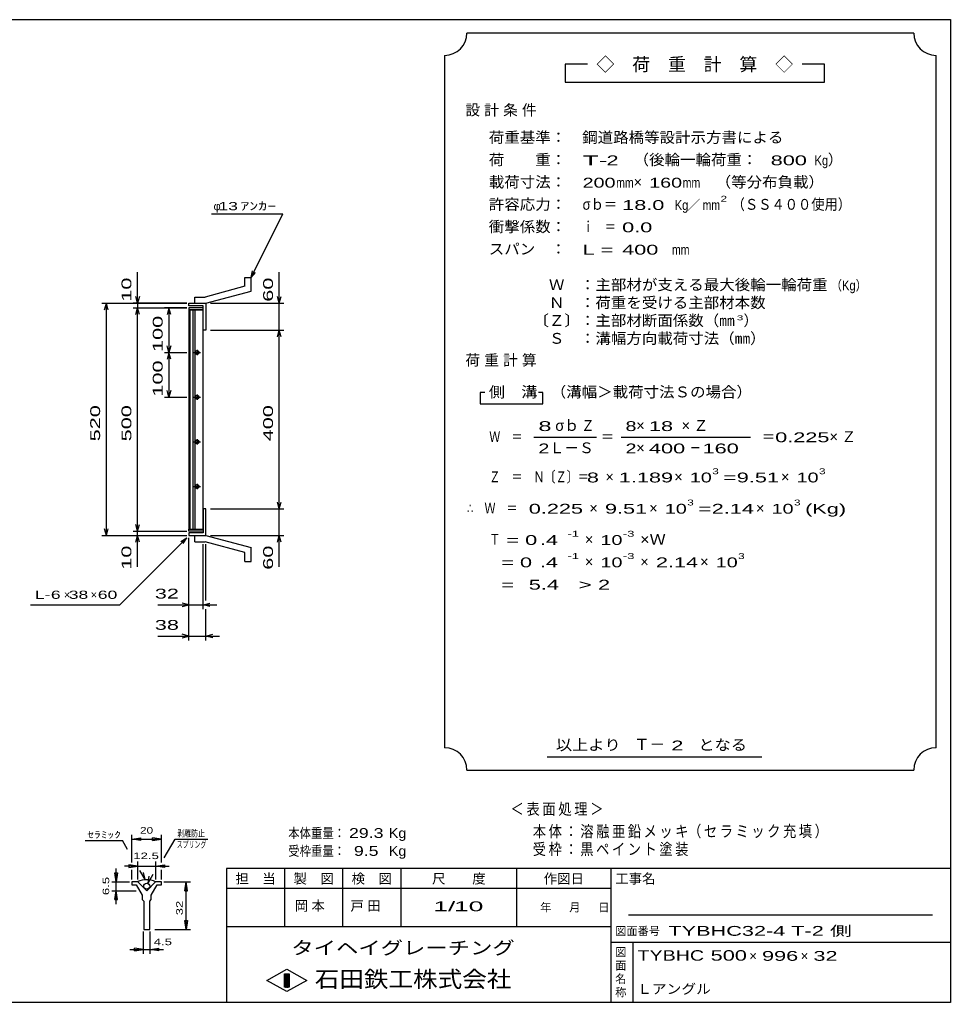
# Model space of a CAD drawing. Units: millimetres, scale not verified. Extents: x -1820 to 1731, y -1282 to 1054.
# Drawn here: x -352 to 1731, y -1146 to 1054 of the extents above; entities that cross this region are included whole.
import ezdxf
from ezdxf.enums import TextEntityAlignment as Align

# ---------------------------------------------------------------- set-up
doc = ezdxf.new("R2010")
doc.units = ezdxf.units.MM
doc.header["$LTSCALE"] = 10
for name, color, linetype, lineweight in [('0_2', 150, 'Continuous', 25), ('16', 3, 'Continuous', 25), ('19', 6, 'Continuous', 25), ('22', 2, 'Continuous', 25), ('32', 4, 'Continuous', 25)]:
    doc.layers.add(name, color=color, linetype=linetype, lineweight=lineweight)
doc.styles.add('ベクトル', font='')
doc.styles.get('ベクトル').set_extended_font_data('ベクトル')

msp = doc.modelspace()

# ---------------------------------------------------------------- linework, layer by layer
at = {"layer": '0_2'}
for p, q in [((-1729, 1053.5), (1731, 1053.5)), ((1731, 1053.5), (1731, -1146.5)), ((1731, -846.5), (111, -846.5)), ((111, -846.5), (111, -1146.5)), ((241, -846.5), (241, -976.5)), ((371, -976.5), (371, -846.5)), ((501, -846.5), (501, -976.5)), ((761, -976.5), (761, -846.5)), ((971, -846.5), (971, -1146.5)), ((971, -891.5), (111, -891.5)), ((1691, -951.5), (1011, -951.5)), ((111, -976.5), (971, -976.5)), ((971, -1011.5), (1731, -1011.5)), ((1021, -1146.5), (1021, -1011.5)), ((201, -1097.5), (246, -1072.5)), ((246, -1072.5), (291, -1097.5)), ((246, -1122.5), (201, -1097.5)), ((241, -1082.5), (251, -1082.5)), ((241, -1112.5), (241, -1082.5)), ((241, -1082.5), (243, -1082.5)), ((243, -1082.5), (243, -1112.5)), ((245, -1112.5), (245, -1082.5)), ((245, -1082.5), (247, -1082.5)), ((291, -1097.5), (246, -1122.5)), ((247, -1082.5), (247, -1112.5)), ((249, -1112.5), (249, -1082.5)), ((249, -1082.5), (251, -1082.5)), ((251, -1082.5), (251, -1112.5)), ((251, -1082.5), (251, -1112.5)), ((251, -1112.5), (241, -1112.5)), ((243, -1112.5), (245, -1112.5)), ((247, -1112.5), (249, -1112.5)), ((1731, -1146.5), (-1729, -1146.5))]:
    msp.add_line(p, q, dxfattribs=at)
at = {"layer": '16'}
for p, q in [((59, 408.5), (27, 408.5)), ((27, 408.5), (27, 404)), ((27, 404), (59, 404)), ((27, 404), (27, -87)), ((59, 404), (27, 404)), ((29, 404), (29, -87)), ((36, -87), (36, 404)), ((40, 404), (40, -87)), ((59, 404), (59, 408.5)), ((59, -87), (59, 404)), ((37, 308.5), (53, 308.5)), ((47, 311.5), (43, 311.5)), ((45, 314.5), (45, 302.5)), ((43, 305.5), (47, 305.5)), ((37, 208.5), (53, 208.5)), ((47, 211.5), (43, 211.5)), ((43, 205.5), (47, 205.5)), ((45, 214.5), (45, 202.5)), ((47, 111.5), (43, 111.5)), ((45, 114.5), (45, 102.5)), ((37, 108.5), (53, 108.5)), ((43, 105.5), (47, 105.5)), ((37, 8.5), (53, 8.5)), ((47, 11.5), (43, 11.5)), ((43, 5.5), (47, 5.5)), ((45, 14.5), (45, 2.5)), ((27, -87), (59, -87)), ((27, -91.5), (27, -87)), ((27, -87), (59, -87)), ((59, -87), (59, -91.5)), ((59, -91.5), (27, -91.5))]:
    msp.add_line(p, q, dxfattribs=at)
for centre, radius, start, end in [((43, 308.5), 3, 90, 270), ((45, 308.5), 4, 46.6, 133.4), ((47, 308.5), 3, 270, 90), ((45, 308.5), 4, 226.6, 313.4), ((43, 208.5), 3, 90, 270), ((45, 208.5), 4, 46.6, 133.4), ((45, 208.5), 4, 226.6, 313.4), ((47, 208.5), 3, 270, 90), ((43, 108.5), 3, 90, 270), ((45, 108.5), 4, 46.6, 133.4), ((47, 108.5), 3, 270, 90), ((45, 108.5), 4, 226.6, 313.4), ((43, 8.5), 3, 90, 270), ((45, 8.5), 4, 46.6, 133.4), ((45, 8.5), 4, 226.6, 313.4), ((47, 8.5), 3, 270, 90)]:
    msp.add_arc(centre, radius, start, end, dxfattribs=at)
at = {"layer": '19'}
for p, q in [((152, 476.5), (166, 476.5)), ((152, 456.5), (152, 476.5)), ((166, 445.5), (166, 476.5)), ((152, 456.5), (63, 432.5)), ((65, 418.5), (166, 445.5)), ((27, 412.5), (27, 418.5)), ((27, 418.5), (64, 418.5)), ((40, 432.5), (63, 432.5)), ((40, 418.5), (40, 432.5)), ((40, 418.5), (65, 418.5)), ((64, 418.5), (65, 417.5)), ((59, 412.5), (27, 412.5)), ((59, 358.5), (59, 412.5)), ((65, 417.5), (65, 358.5)), ((65, 358.5), (59, 358.5)), ((65, -41.5), (59, -41.5)), ((59, -41.5), (59, -95.5)), ((65, -100.5), (65, -41.5)), ((27, -95.5), (27, -101.5)), ((59, -95.5), (27, -95.5)), ((27, -101.5), (64, -101.5)), ((40, -101.5), (65, -101.5)), ((40, -115.5), (40, -101.5)), ((64, -101.5), (65, -100.5)), ((65, -101.5), (166, -128.5)), ((40, -115.5), (63, -115.5)), ((152, -139.5), (63, -115.5)), ((166, -159.5), (166, -128.5)), ((152, -159.5), (152, -139.5)), ((152, -159.5), (166, -159.5))]:
    msp.add_line(p, q, dxfattribs=at)
at = {"layer": '22', "color": 4}
for p, q in [((1649, 1023.5), (649, 1023.5)), ((599, 973.5), (599, -576.5)), ((1699, -576.5), (1699, 973.5)), ((919, 953.5), (869, 953.5)), ((869, 953.5), (869, 913.5)), ((1449, 953.5), (1399, 953.5)), ((1449, 913.5), (1449, 953.5)), ((869, 913.5), (1449, 913.5)), ((77, 618.5), (237, 618.5)), ((166, 476.5), (237, 618.5)), ((-88, 418.5), (-88, 488.5)), ((166, 476.5), (169, 491.1)), ((166, 476.5), (176, 487.5)), ((229, 418.5), (229, 488.5)), ((-168, 418.5), (22, 418.5)), ((-162, 403.5), (-158, 418.5)), ((-154, 403.5), (-158, 418.5)), ((-158, -101.5), (-158, 418.5)), ((22, 418.5), (-98, 418.5)), ((-88, 418.5), (-92, 433.5)), ((-84, 433.5), (-88, 418.5)), ((-88, 418.5), (-88, 408.5)), ((75, 418.5), (239, 418.5)), ((229, 418.5), (225, 433.5)), ((229, 418.5), (233, 433.5)), ((229, 358.5), (229, 418.5)), ((-98, 408.5), (22, 408.5)), ((-92, 393.5), (-88, 408.5)), ((-84, 393.5), (-88, 408.5)), ((-88, -91.5), (-88, 408.5)), ((22, 408.5), (-28, 408.5)), ((-18, 408.5), (-22, 393.5)), ((-14, 393.5), (-18, 408.5)), ((-18, 408.5), (-18, 308.5)), ((75, 358.5), (239, 358.5)), ((225, 343.5), (229, 358.5)), ((233, 343.5), (229, 358.5)), ((229, -41.5), (229, 358.5)), ((-28, 308.5), (22, 308.5)), ((-18, 308.5), (-22, 323.5)), ((-18, 308.5), (-22, 293.5)), ((-14, 323.5), (-18, 308.5)), ((-14, 293.5), (-18, 308.5)), ((-18, 308.5), (-18, 208.5)), ((-18, 208.5), (-22, 223.5)), ((-14, 223.5), (-18, 208.5)), ((-28, 208.5), (22, 208.5)), ((689, 218.5), (679, 218.5)), ((679, 218.5), (679, 193.5)), ((819, 218.5), (809, 218.5)), ((819, 193.5), (819, 218.5)), ((679, 193.5), (819, 193.5)), ((799, 118.5), (939, 118.5)), ((994, 118.5), (1284, 118.5)), ((75, -41.5), (239, -41.5)), ((229, -41.5), (225, -26.5)), ((229, -41.5), (233, -26.5)), ((229, -101.5), (229, -41.5)), ((-158, -101.5), (-162, -86.5)), ((-158, -101.5), (-154, -86.5)), ((-88, -91.5), (-92, -76.5)), ((-88, -91.5), (-84, -76.5)), ((-168, -101.5), (22, -101.5)), ((-128, -256.5), (22, -106.5)), ((-98, -91.5), (22, -91.5)), ((-98, -101.5), (22, -101.5)), ((-92, -116.5), (-88, -101.5)), ((-88, -101.5), (-88, -91.5)), ((-84, -116.5), (-88, -101.5)), ((-88, -171.5), (-88, -101.5)), ((9, -114.5), (22, -106.5)), ((14, -119.5), (22, -106.5)), ((27, -266.5), (27, -106.5)), ((27, -336.5), (27, -106.5)), ((75, -101.5), (239, -101.5)), ((225, -116.5), (229, -101.5)), ((233, -116.5), (229, -101.5)), ((229, -171.5), (229, -101.5)), ((59, -266.5), (59, -120.5)), ((65, -246.5), (65, -120.5)), ((-328, -256.5), (-128, -256.5)), ((-43, -256.5), (27, -256.5)), ((27, -256.5), (12, -252.5)), ((12, -260.5), (27, -256.5)), ((27, -256.5), (59, -256.5)), ((59, -256.5), (74, -252.5)), ((74, -260.5), (59, -256.5)), ((59, -256.5), (89, -256.5)), ((65, -336.5), (65, -266.5)), ((-43, -326.5), (27, -326.5)), ((27, -326.5), (12, -322.5)), ((12, -330.5), (27, -326.5)), ((27, -326.5), (65, -326.5)), ((65, -326.5), (80, -322.5)), ((80, -330.5), (65, -326.5)), ((65, -326.5), (95, -326.5)), ((829, -596.5), (1309, -596.5)), ((649, -626.5), (1649, -626.5))]:
    msp.add_line(p, q, dxfattribs=at)
for centre, start, end in [((599, 1023.5), 270, 0), ((1699, 1023.5), 180, 270), ((599, -626.5), 0, 90), ((1699, -626.5), 90, 180)]:
    msp.add_arc(centre, 50, start, end, dxfattribs=at)
at = {"layer": '32'}
for p, q in [((-205.33, -784.5), (-122, -784.5)), ((-110.33, -804.5), (-122, -784.5)), ((-101, -833.5), (-101, -771.5)), ((-101, -781.5), (-81, -778.5)), ((-81, -784.5), (-101, -781.5)), ((-101, -781.5), (-34.33, -781.5)), ((-81, -784.5), (-81, -778.5)), ((-34.33, -781.5), (-54.33, -778.5)), ((-54.33, -784.5), (-54.33, -778.5)), ((-54.33, -784.5), (-34.33, -781.5)), ((-34.33, -833.5), (-34.33, -771.5)), ((-28.33, -823.17), (-4, -781.17)), ((-4, -781.17), (69.34, -781.17)), ((-87.67, -871.5), (-87.67, -831.5)), ((-47.67, -831.5), (-47.67, -871.5)), ((-136, -876.5), (-139, -856.5)), ((-139, -856.5), (-133, -856.5)), ((-136, -876.5), (-136, -846.5)), ((-133, -856.5), (-136, -876.5)), ((-87.67, -841.5), (-117.67, -841.5)), ((-87.67, -841.5), (-107.67, -838.5)), ((-107.67, -838.5), (-107.67, -844.5)), ((-107.67, -844.5), (-87.67, -841.5)), ((-101, -871.5), (-101, -849.5)), ((-87.67, -841.5), (-47.67, -841.5)), ((-71, -871.5), (-82.67, -851.5)), ((-71, -871.5), (-74.67, -855.83)), ((-47.67, -841.5), (-27.67, -838.5)), ((-27.67, -844.5), (-47.67, -841.5)), ((-47.67, -841.5), (-17.67, -841.5)), ((-34.33, -871.5), (-34.33, -849.5)), ((-27.67, -838.5), (-27.67, -844.5)), ((-146, -876.5), (-106, -876.5)), ((-136, -896.5), (-136, -876.5)), ((-101, -876.5), (-101, -883.17)), ((-87.67, -876.5), (-101, -876.5)), ((-67.67, -896.5), (-87.67, -876.5)), ((-47.67, -876.5), (-67.67, -896.5)), ((-64.33, -879.83), (-53, -859.83)), ((-64.33, -879.83), (-62, -863.83)), ((-34.33, -876.5), (-47.67, -876.5)), ((-34.33, -883.17), (-34.33, -876.5)), ((-29.33, -876.5), (30.67, -876.5)), ((17.67, -896.5), (20.67, -876.5)), ((23.67, -896.5), (20.67, -876.5)), ((20.67, -983.17), (20.67, -876.5)), ((-146, -896.5), (-91, -896.5)), ((-139, -916.5), (-136, -896.5)), ((-133, -916.5), (-136, -896.5)), ((-136, -926.5), (-136, -896.5)), ((-101, -883.17), (-91, -883.17)), ((-91, -883.17), (-77.67, -906.5)), ((-57.67, -906.5), (-44.33, -883.17)), ((-44.33, -883.17), (-34.33, -883.17)), ((17.67, -896.5), (23.67, -896.5)), ((-139, -916.5), (-133, -916.5)), ((-77.67, -906.5), (-77.67, -916.5)), ((-77.67, -916.5), (-74.33, -919.83)), ((-74.33, -919.83), (-74.33, -983.17)), ((-61, -919.83), (-57.67, -916.5)), ((-61, -983.17), (-61, -919.83)), ((-57.67, -916.5), (-57.67, -906.5)), ((20.67, -983.17), (17.67, -963.17)), ((17.67, -963.17), (23.67, -963.17)), ((23.67, -963.17), (20.67, -983.17)), ((-75.17, -1038.17), (-75.17, -988.17)), ((-74.33, -983.17), (-61, -983.17)), ((-60.17, -1038.17), (-60.17, -988.17)), ((-49.33, -983.17), (30.67, -983.17)), ((-105.17, -1028.17), (-75.17, -1028.17)), ((-75.17, -1028.17), (-95.17, -1025.17)), ((-95.17, -1031.17), (-95.17, -1025.17)), ((-95.17, -1031.17), (-75.17, -1028.17)), ((-75.17, -1028.17), (-60.17, -1028.17)), ((-60.17, -1028.17), (-40.17, -1025.17)), ((-40.17, -1031.17), (-60.17, -1028.17)), ((-60.17, -1028.17), (-30.17, -1028.17)), ((-40.17, -1031.17), (-40.17, -1025.17))]:
    msp.add_line(p, q, dxfattribs=at)
msp.add_circle((-67.67, -886.5), 6.67, dxfattribs=at)
msp.add_arc((-68, -922.18), 50, 66, 113, dxfattribs=at)

# ---------------------------------------------------------------- texts
at = {"layer": '0_2', "style": 'ベクトル'}
for s, height, p in [('担\u3000当', 21.99, (131, -869.5)), ('製\u3000図', 21.99, (261, -869.5)), ('検\u3000図', 21.99, (391, -869.5)), ('尺\u3000\u3000度', 21.99, (571, -869.5)), ('作図日', 21.99, (821, -869.5)), ('工事名', 21.99, (981, -869.5)), ('年', 18.33, (813, -934)), ('月', 18.33, (878, -934)), ('日', 18.33, (943, -934)), ('図面番号', 18.33, (981, -987)), ('図', 18.33, (981, -1034)), ('面', 18.33, (981, -1064)), ('名', 18.33, (981, -1094)), ('称', 18.33, (981, -1124))]:
    msp.add_text(s, height=height, dxfattribs=at).set_placement(p, align=Align.MIDDLE_LEFT)
at = {"layer": '0_2', "color": 222, "style": 'ベクトル'}
for s, height, width, p in [('タイヘイグレーチング', 29.33, 1.25, (256, -1024.5)), ('石田鉄工株式会社', 36.66, 1.1, (308.5, -1094.5))]:
    msp.add_text(s, height=height, dxfattribs=dict(at, width=width)).set_placement(p, align=Align.MIDDLE_LEFT)
at = {"layer": '22', "style": 'ベクトル'}
for s, height, p in [('◇\u3000荷\u3000重\u3000計\u3000算\u3000◇', 29.33, (939, 953.5)), ('）', 24.19, (1457, 740)), ('×', 24.19, (1022, 690)), ('φ', 18.33, (82, 636)), ('／', 21.99, (1141.5, 638.5)), ('）', 24.19, (1268, 380)), ('σｂ', 24.19, (847, 145)), ('×', 24.19, (1028, 145)), ('Ｌ－Ｓ', 24.19, (834, 95)), ('×', 24.19, (1028, 95)), ('×', 24.19, (959, 30)), ('×', 24.19, (1113, 30)), ('×', 24.19, (1352, 30)), ('×', 24.19, (923, -40)), ('×', 24.19, (1057, -40)), ('×', 24.19, (1296, -40)), ('×', 24.19, (913, -110)), ('×', 24.19, (913, -160)), ('×', 24.19, (1037, -160)), ('×', 24.19, (1171, -160)), ('×', 18.33, (-253, -234)), ('×', 18.33, (-193, -234)), ('Ｔ－', 25.66, (1023, -569)), ('×', 21.99, (1281, -1042.5)), ('×', 21.99, (1396, -1042.5))]:
    msp.add_text(s, height=height, dxfattribs=at).set_placement(p, align=Align.MIDDLE_LEFT)
for s, height, width, p in [('荷重基準：\u3000', 24.19, 1.05, (698, 790)), ('鋼道路橋等設計示方書による', 24.19, 1.05, (907, 790)), ('荷\u3000\u3000重：\u3000', 24.19, 1.05, (698, 740)), ('T-', 21.99, 2, (908, 738.5)), (' 2 ', 21.99, 1.65, (948, 738.5)), ('（後輪一輪荷重：', 24.19, 1.05, (1022, 740)), ('  800', 21.99, 1.65, (1302, 738.5)), ('Kg', 21.99, 0.85, (1427, 738.5)), ('載荷寸法：\u3000', 24.19, 1.05, (698, 690)), ('\u3000（等分布負載）', 24.19, 1.05, (1171, 690)), ('200', 21.99, 1.5, (908, 688.5)), ('mm', 21.99, 0.8, (983, 688.5)), ('160', 21.99, 1.5, (1057, 688.5)), ('mm', 21.99, 0.8, (1132, 688.5)), (' 13 ', 18.33, 1.6, (82, 636)), ('ｱﾝｶｰ', 18.33, 1.6, (142, 636)), ('許容応力：\u3000', 24.19, 1.05, (698, 640)), ('σｂ＝', 24.19, 0.9, (908, 640)), (' 18.0', 21.99, 1.65, (983, 638.5)), ('Kg', 21.99, 0.85, (1114, 638.5)), ('mm', 21.99, 0.8, (1176.5, 638.5)), ('2', 13.2, 1.5, (1216.5, 652.5)), ('（ＳＳ４００使用）', 24.19, 0.9, (1241.5, 640)), ('衝撃係数：\u3000', 24.19, 1.05, (698, 590)), ('ｉ\u3000＝', 24.19, 0.75, (908, 590)), (' 0.0', 21.99, 1.65, (983, 588.5)), ('スパン\u3000：\u3000', 24.19, 1.05, (698, 540)), ('L =', 21.99, 1.65, (908, 538.5)), (' 400 ', 21.99, 1.65, (983, 538.5)), ('mm', 21.99, 0.8, (1108, 538.5)), ('\u3000Ｗ\u3000：主部材が支える最大後輪一輪荷重', 24.19, 1.05, (798, 460)), ('（Kg）', 21.99, 0.85, (1463, 458.5)), ('\u3000Ｎ\u3000：荷重を受ける主部材本数', 24.19, 1.05, (798, 420)), ('〔Ｚ〕：主部材断面係数（㎜', 24.19, 1.05, (798, 380)), ('3', 11, 1.8, (1253, 386)), ('\u3000Ｓ\u3000：溝幅方向載荷寸法（㎜）', 24.19, 1.05, (798, 340)), ('側\u3000溝', 24.19, 1.1, (698, 220)), ('\u3000（溝幅＞載荷寸法Ｓの場合）', 24.19, 1.05, (802, 220)), ('8', 21.99, 1.8, (809, 143.5)), ('Ｚ', 24.19, 0.9, (905, 145)), ('8', 21.99, 1.5, (1004, 143.5)), (' 18 ', 21.99, 1.65, (1043, 143.5)), ('Ｗ\u3000＝', 24.19, 0.75, (699, 120)), ('＝', 24.19, 0.9, (949, 120)), ('＝', 24.19, 0.9, (1309, 120)), ('0.225', 21.99, 1.65, (1339, 118.5)), ('2', 21.99, 1.5, (809, 93.5)), ('2', 21.99, 1.5, (1004, 93.5)), (' 400 ', 21.99, 1.65, (1043, 93.5)), ('－', 24.19, 0.75, (1148, 95)), (' 160 ', 21.99, 1.65, (1163, 93.5)), ('Ｚ\u3000＝\u3000Ｎ〔Ｚ〕＝', 24.19, 0.75, (699, 30)), ('3', 13.2, 1.5, (1198, 42.5)), ('3', 13.2, 1.5, (1437, 42.5)), (' 8 ', 21.99, 1.65, (904, 28.5)), ('1.189', 21.99, 1.65, (989, 28.5)), ('10', 21.99, 1.5, (1148, 28.5)), ('=', 21.99, 1.7, (1223, 28.5)), ('9.51', 21.99, 1.65, (1253, 28.5)), ('10', 21.99, 1.5, (1387, 28.5)), ('3', 13.2, 1.5, (1142, -27.5)), ('3', 13.2, 1.5, (1381, -27.5)), ('∴\u3000Ｗ\u3000＝', 24.19, 0.75, (649, -40)), (' 0.225', 21.99, 1.65, (774, -41.5)), ('9.51', 21.99, 1.65, (958, -41.5)), ('10', 21.99, 1.5, (1092, -41.5)), ('=', 21.99, 1.7, (1167, -41.5)), ('2.14', 21.99, 1.65, (1197, -41.5)), ('10', 21.99, 1.5, (1331, -41.5)), ('(Kg)', 21.99, 1.65, (1406, -41.5)), ('Ｔ', 24.19, 0.75, (699, -110)), (' = 0', 21.99, 1.65, (724, -111.5)), (' .4 ', 21.99, 1.65, (799, -111.5)), ('-1', 13.2, 1.65, (874, -97.5)), ('10', 21.99, 1.5, (948, -111.5)), ('-3', 13.2, 1.65, (998, -97.5)), ('×Ｗ', 24.19, 1.1, (1037, -110)), ('  = 0', 21.99, 1.65, (699, -161.5)), (' .4 ', 21.99, 1.65, (799, -161.5)), ('-1', 13.2, 1.65, (874, -147.5)), ('10', 21.99, 1.5, (948, -161.5)), ('-3', 13.2, 1.65, (998, -147.5)), ('2.14', 21.99, 1.65, (1072, -161.5)), ('10', 21.99, 1.5, (1206, -161.5)), ('3', 13.2, 1.5, (1256, -147.5)), ('  =', 21.99, 1.65, (699, -211.5)), (' 5.4', 21.99, 1.65, (774, -211.5)), ('>', 21.99, 1.7, (899, -211.5)), (' 2 ', 21.99, 1.65, (929, -211.5)), ('L-', 18.33, 1.6, (-318, -234)), (' 6 ', 18.33, 1.6, (-293, -234)), (' 38 ', 18.33, 1.6, (-253, -234)), (' 60 ', 18.33, 1.6, (-188, -234)), (' 32 ', 21.99, 1.65, (-63, -231.5)), (' 38 ', 21.99, 1.65, (-63, -301.5)), ('以上より\u3000', 24.19, 1.1, (848, -570)), (' 2 ', 21.99, 1.65, (1093, -571.5)), ('となる', 24.19, 1.1, (1167, -570)), ('本体重量：', 21.99, 0.85, (249, -767.5)), (' 29.3', 21.99, 1.35, (374, -767.5)), ('Kg', 21.99, 1.1, (474, -767.5)), ('受枠重量：', 21.99, 0.85, (249, -807.5)), ('  9.5', 21.99, 1.35, (374, -807.5)), ('Kg', 21.99, 1.1, (474, -807.5)), ('1/', 21.99, 2, (574, -931.5)), (' 10 ', 21.99, 2, (604, -931.5)), ('TYBHC32-4 T-2 側                        ', 21.99, 1.65, (1100, -986.5)), ('TYBHC', 23.46, 1.4, (1031, -1041.5)), (' 500 ', 23.46, 1.55, (1181, -1041.5)), (' 996 ', 21.99, 1.65, (1296, -1042.5)), (' 32 ', 21.99, 1.65, (1411, -1042.5)), ('Ｌアングル', 21.99, 1.1, (1030, -1116.5))]:
    msp.add_text(s, height=height, dxfattribs=dict(at, width=width)).set_placement(p, align=Align.MIDDLE_LEFT)
at = {"layer": '22', "style": 'ベクトル', "width": 1.65}
for s, p in [(' 10 ', (-113, 408.5)), (' 60 ', (204, 408.5)), (' 100 ', (-43, 296)), (' 100 ', (-43, 196)), (' 520 ', (-183, 96)), (' 500 ', (-113, 96)), (' 400 ', (204, 96)), (' 10 ', (-113, -191.5)), (' 60 ', (204, -191.5))]:
    msp.add_text(s, height=21.99, rotation=90, dxfattribs=at).set_placement(p, align=Align.MIDDLE_LEFT)
at = {"layer": '22', "attachment_point": 4, "style": 'ベクトル'}
for s, insert, char_height in [('\\T1.28;設計条件', (645.5, 850), 24.19), ('\\T1.28;荷重計算', (645.5, 290), 24.19), ('\\T1.42;×Ｚ', (1129.5, 145), 24.19), ('\\T1.42;×Ｚ', (1460.5, 120), 24.19), ('\\T1.2;\\W0.85;＜表面処理＞', (746.5, -715), 25.66), ('\\T1.19;\\W0.85;本体：溶融亜鉛メッキ', (796.5, -765), 25.66), ('\\T1.19;\\W0.85;（セラミック充填）', (1144, -765), 25.66), ('\\T1.19;\\W0.85;受枠：黒ペイント塗装', (796.5, -805), 25.66), ('\\T1.25;岡本\u3000', (263.5, -931.5), 21.99), ('\\T1.25;戸田\u3000', (388.5, -931.5), 21.99)]:
    msp.add_mtext(s, dxfattribs=dict(at, insert=insert, char_height=char_height))
at = {"layer": '32', "color": 2, "style": 'ベクトル'}
for s, width, p in [('ｾﾗﾐｯｸ', 1.5, (-200.33, -771.5)), ('20', 1.35, (-82.67, -761.5)), ('剥離防止', 0.75, (1, -768.17)), ('スプリング', 0.65, (-0.66, -793.17)), ('12.5', 1.5, (-97.67, -818.5)), (' 4.5 ', 1.5, (-60.17, -1011.17))]:
    msp.add_text(s, height=14.66, dxfattribs=dict(at, width=width)).set_placement(p, align=Align.MIDDLE_LEFT)
at = {"layer": '32', "color": 2, "style": 'ベクトル', "width": 1.5}
for s, p in [('6.5', (-159, -906.5)), (' 32 ', (5.67, -959.83))]:
    msp.add_text(s, height=14.66, rotation=90, dxfattribs=at).set_placement(p, align=Align.MIDDLE_LEFT)

doc.saveas('drawing.dxf')
